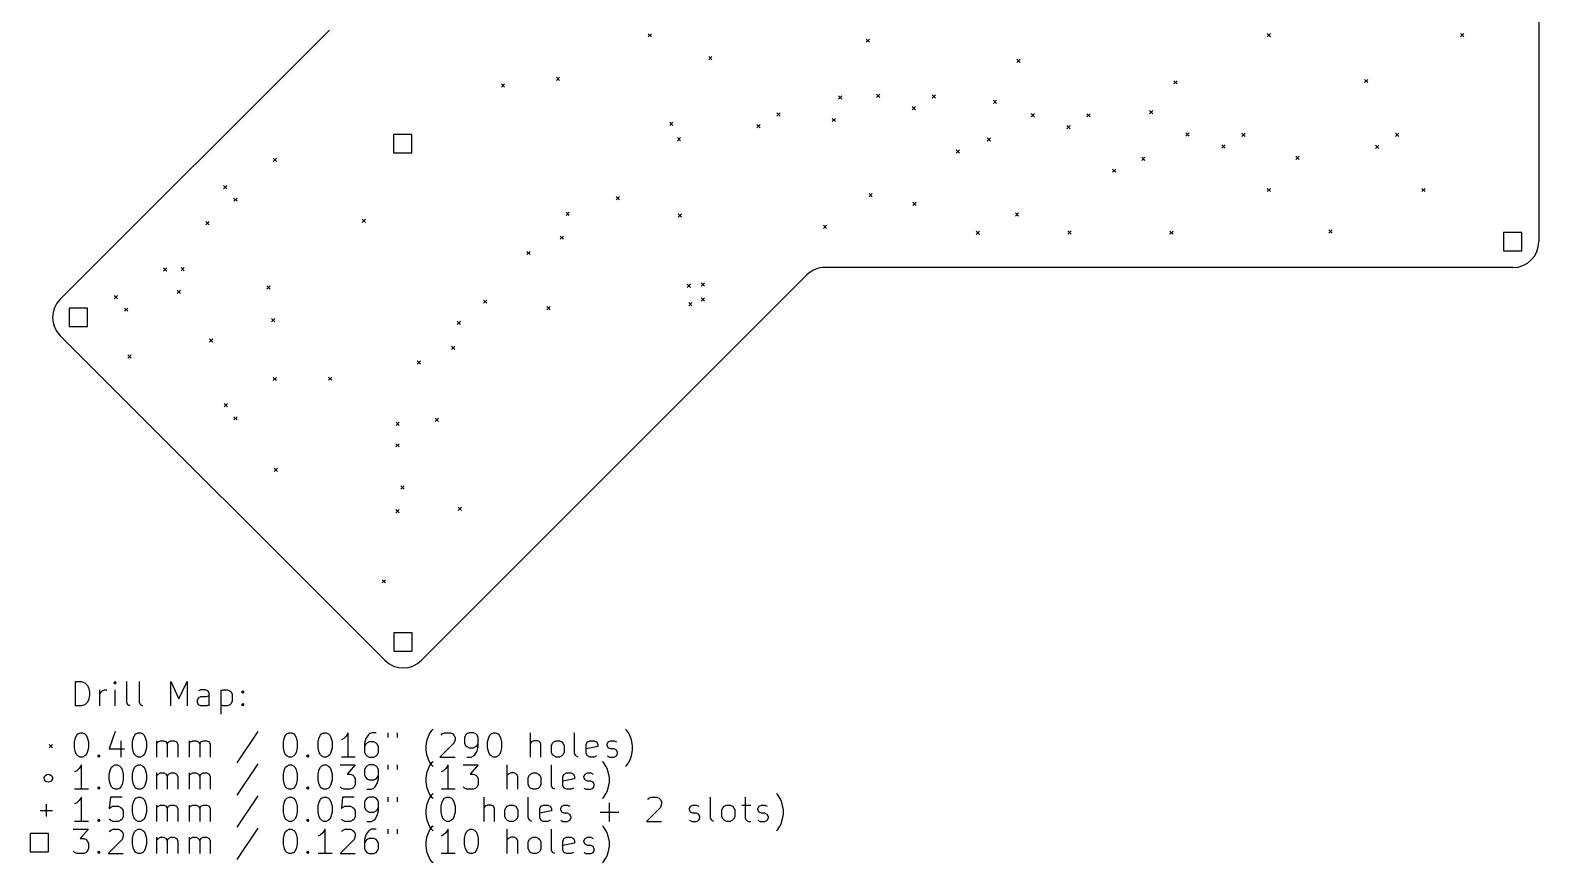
# Model space of a CAD drawing. Extents: x 103 to 288, y -235 to -38.
# Drawn here: x 102.6 to 288.3, y -234.6 to -132.1 of the extents above; entities that cross this region are included whole.
import ezdxf

# ---------------------------------------------------------------- set-up
doc = ezdxf.new("R2010")
doc.units = 0
doc.layers.add('BLACK', color=7, linetype='CONTINUOUS')

msp = doc.modelspace()

# ---------------------------------------------------------------- linework, layer by layer
at = {"layer": 'BLACK', "linetype": 'CONTINUOUS'}
for p, q in [((288.292, -41.0226), (288.29, -158.115)), ((106.248, -165.202), (139.399, -132.08)), ((178.656, -132.511), (179.056, -132.911)), ((179.056, -132.511), (178.656, -132.911)), ((205.489, -133.175), (205.889, -133.575)), ((205.889, -133.175), (205.489, -133.575)), ((254.853, -132.508), (255.253, -132.908)), ((255.253, -132.508), (254.853, -132.908)), ((278.666, -132.509), (279.066, -132.909)), ((279.066, -132.509), (278.666, -132.909)), ((186.096, -135.334), (186.496, -135.734)), ((186.496, -135.334), (186.096, -135.734)), ((224.031, -135.665), (224.431, -136.065)), ((224.431, -135.665), (224.031, -136.065)), ((160.572, -138.697), (160.972, -139.097)), ((160.972, -138.697), (160.572, -139.097)), ((167.338, -137.874), (167.738, -138.274)), ((167.738, -137.874), (167.338, -138.274)), ((243.373, -138.306), (243.773, -138.706)), ((243.773, -138.306), (243.373, -138.706)), ((266.83, -138.141), (267.23, -138.541)), ((267.23, -138.141), (266.83, -138.541)), ((202.086, -140.16), (202.486, -140.56)), ((202.486, -140.16), (202.086, -140.56)), ((206.743, -139.955), (207.143, -140.355)), ((207.143, -139.955), (206.743, -140.355)), ((213.617, -140.033), (214.017, -140.433)), ((214.017, -140.033), (213.617, -140.433)), ((221.141, -140.694), (221.541, -141.094)), ((221.541, -140.694), (221.141, -141.094)), ((194.491, -142.269), (194.891, -142.669)), ((194.891, -142.269), (194.491, -142.669)), ((201.298, -142.942), (201.698, -143.342)), ((201.698, -142.942), (201.298, -143.342)), ((211.153, -141.481), (211.553, -141.881)), ((211.553, -141.481), (211.153, -141.881)), ((225.796, -142.34), (226.196, -142.74)), ((226.196, -142.34), (225.796, -142.74)), ((232.642, -142.37), (233.042, -142.77)), ((233.042, -142.37), (232.642, -142.77)), ((240.374, -141.984), (240.774, -142.384)), ((240.774, -141.984), (240.374, -142.384)), ((181.293, -143.412), (181.693, -143.812)), ((181.693, -143.412), (181.293, -143.812)), ((192.027, -143.716), (192.427, -144.116)), ((192.427, -143.716), (192.027, -144.116)), ((230.178, -143.818), (230.578, -144.218)), ((230.578, -143.818), (230.178, -144.218)), ((244.846, -144.721), (245.246, -145.121)), ((245.246, -144.721), (244.846, -145.121)), ((251.743, -144.758), (252.143, -145.158)), ((252.143, -144.758), (251.743, -145.158)), ((270.666, -144.783), (271.066, -145.183)), ((271.066, -144.783), (270.666, -145.183)), ((149.563, -144.919), (147.3, -144.919)), ((147.3, -144.919), (147.3, -147.181)), ((149.563, -147.181), (149.563, -144.919)), ((182.236, -145.317), (182.635, -145.717)), ((182.635, -145.317), (182.236, -145.717)), ((220.374, -145.342), (220.774, -145.742)), ((220.774, -145.342), (220.374, -145.742)), ((249.279, -146.206), (249.679, -146.606)), ((249.679, -146.206), (249.279, -146.606)), ((268.202, -146.231), (268.602, -146.631)), ((268.602, -146.231), (268.202, -146.631)), ((132.471, -147.848), (132.871, -148.248)), ((132.871, -147.848), (132.471, -148.248)), ((147.3, -147.181), (149.563, -147.181)), ((216.55, -146.813), (216.95, -147.213)), ((216.95, -146.813), (216.55, -147.213)), ((239.398, -147.717), (239.798, -148.117)), ((239.798, -147.717), (239.398, -148.117)), ((258.385, -147.615), (258.785, -148.015)), ((258.785, -147.615), (258.385, -148.015)), ((235.806, -149.18), (236.206, -149.58)), ((236.206, -149.18), (235.806, -149.58)), ((126.363, -151.204), (126.763, -151.604)), ((126.763, -151.204), (126.363, -151.604)), ((205.835, -152.185), (206.235, -152.585)), ((206.235, -152.185), (205.835, -152.585)), ((254.856, -151.561), (255.256, -151.961)), ((255.256, -151.561), (254.856, -151.961)), ((273.906, -151.561), (274.306, -151.961)), ((274.306, -151.561), (273.906, -151.961)), ((127.643, -152.749), (128.043, -153.149)), ((128.043, -152.749), (127.643, -153.149)), ((174.704, -152.581), (175.104, -152.981)), ((175.104, -152.581), (174.704, -152.981)), ((211.217, -153.254), (211.617, -153.654)), ((211.617, -153.254), (211.217, -153.654)), ((124.184, -155.644), (124.584, -156.044)), ((124.584, -155.644), (124.184, -156.044)), ((143.427, -155.353), (143.827, -155.753)), ((143.827, -155.353), (143.427, -155.753)), ((168.532, -154.486), (168.932, -154.886)), ((168.932, -154.486), (168.532, -154.886)), ((182.352, -154.707), (182.752, -155.107)), ((182.752, -154.707), (182.352, -155.107)), ((223.848, -154.593), (224.248, -154.993)), ((224.248, -154.593), (223.848, -154.993)), ((167.821, -157.432), (168.221, -157.832)), ((168.221, -157.432), (167.821, -157.832)), ((200.216, -156.104), (200.616, -156.504)), ((200.616, -156.104), (200.216, -156.504)), ((219.03, -156.825), (219.43, -157.225)), ((219.43, -156.825), (219.03, -157.225)), ((230.307, -156.808), (230.707, -157.208)), ((230.707, -156.808), (230.307, -157.208)), ((242.863, -156.818), (243.263, -157.218)), ((243.263, -156.818), (242.863, -157.218)), ((262.436, -156.66), (262.836, -157.06)), ((262.836, -156.66), (262.436, -157.06)), ((286.219, -156.984), (283.957, -156.984)), ((283.957, -156.984), (283.957, -159.246)), ((286.219, -159.246), (286.219, -156.984)), ((163.705, -159.319), (164.105, -159.719)), ((164.105, -159.319), (163.705, -159.719)), ((283.957, -159.246), (286.219, -159.246)), ((118.983, -161.342), (119.383, -161.742)), ((119.383, -161.342), (118.983, -161.742)), ((121.136, -161.319), (121.536, -161.719)), ((121.536, -161.319), (121.136, -161.719)), ((285.088, -161.317), (200.431, -161.29)), ((198.168, -162.227), (150.724, -209.677)), ((183.454, -163.367), (183.854, -163.767)), ((183.854, -163.367), (183.454, -163.767)), ((185.174, -163.198), (185.574, -163.598)), ((185.574, -163.198), (185.174, -163.598)), ((112.896, -164.773), (113.296, -165.173)), ((113.296, -164.773), (112.896, -165.173)), ((120.653, -164.113), (121.053, -164.513)), ((121.053, -164.113), (120.653, -164.513)), ((131.689, -163.566), (132.089, -163.966)), ((132.089, -163.566), (131.689, -163.966)), ((185.167, -165.06), (185.567, -165.46)), ((185.567, -165.06), (185.167, -165.46)), ((109.628, -166.319), (107.366, -166.319)), ((107.366, -166.319), (107.366, -168.582)), ((109.628, -168.582), (109.628, -166.319)), ((114.166, -166.297), (114.566, -166.697)), ((114.566, -166.297), (114.166, -166.697)), ((158.382, -165.317), (158.782, -165.717)), ((158.782, -165.317), (158.382, -165.717)), ((166.171, -166.106), (166.571, -166.506)), ((166.571, -166.106), (166.171, -166.506)), ((183.63, -165.616), (184.03, -166.016)), ((184.03, -165.616), (183.63, -166.016)), ((107.366, -168.582), (109.628, -168.582)), ((132.261, -167.587), (132.661, -167.987)), ((132.661, -167.587), (132.261, -167.987)), ((155.146, -167.923), (155.546, -168.323)), ((155.546, -167.923), (155.146, -168.323)), ((146.226, -209.677), (106.248, -169.699)), ((124.646, -170.097), (125.046, -170.497)), ((125.046, -170.097), (124.646, -170.497)), ((114.595, -172.063), (114.995, -172.463)), ((114.995, -172.063), (114.595, -172.463)), ((154.435, -170.996), (154.835, -171.396)), ((154.835, -170.996), (154.435, -171.396)), ((150.206, -172.813), (150.606, -173.213)), ((150.606, -172.813), (150.206, -173.213)), ((132.471, -174.835), (132.871, -175.235)), ((132.871, -174.835), (132.471, -175.235)), ((139.287, -174.796), (139.687, -175.196)), ((139.687, -174.796), (139.287, -175.196)), ((126.444, -178.057), (126.844, -178.457)), ((126.844, -178.057), (126.444, -178.457)), ((127.638, -179.683), (128.038, -180.083)), ((128.038, -179.683), (127.638, -180.083)), ((152.414, -179.866), (152.814, -180.266)), ((152.814, -179.866), (152.414, -180.266)), ((147.598, -180.353), (147.998, -180.753)), ((147.998, -180.353), (147.598, -180.753)), ((147.592, -183), (147.992, -183.4)), ((147.992, -183), (147.592, -183.4)), ((132.617, -186.02), (133.017, -186.42)), ((133.017, -186.02), (132.617, -186.42)), ((148.187, -188.192), (148.587, -188.592)), ((148.587, -188.192), (148.187, -188.592)), ((147.577, -191.113), (147.977, -191.513)), ((147.977, -191.113), (147.577, -191.513)), ((155.262, -190.825), (155.662, -191.225)), ((155.662, -190.825), (155.262, -191.225)), ((145.913, -199.749), (146.314, -200.149)), ((146.314, -199.749), (145.913, -200.149)), ((149.606, -206.297), (147.343, -206.297)), ((147.343, -206.297), (147.343, -208.56)), ((149.606, -208.56), (149.606, -206.297)), ((147.343, -208.56), (149.606, -208.56)), ((108.156, -215.291), (108.156, -212.291)), ((108.156, -212.291), (108.87, -212.291)), ((108.87, -212.291), (109.299, -212.433)), ((109.299, -212.433), (109.585, -212.719)), ((109.585, -212.719), (109.727, -213.005)), ((109.727, -213.005), (109.87, -213.576)), ((109.87, -213.576), (109.87, -214.005)), ((111.156, -215.291), (111.156, -213.291)), ((111.156, -213.862), (111.299, -213.576)), ((111.299, -213.576), (111.442, -213.433)), ((111.442, -213.433), (111.727, -213.291)), ((111.727, -213.291), (112.013, -213.291)), ((113.013, -212.291), (112.87, -212.433)), ((112.87, -212.433), (113.013, -212.576)), ((113.156, -212.433), (113.013, -212.291)), ((113.013, -212.291), (113.013, -212.576)), ((113.013, -212.576), (113.156, -212.433)), ((113.013, -215.291), (113.013, -213.291)), ((114.442, -214.862), (114.442, -212.291)), ((116.013, -214.862), (116.013, -212.291)), ((119.87, -215.291), (119.87, -212.291)), ((119.87, -212.291), (120.87, -214.433)), ((120.87, -214.433), (121.87, -212.291)), ((121.87, -212.291), (121.87, -215.291)), ((123.585, -213.291), (123.299, -213.433)), ((124.156, -213.291), (123.585, -213.291)), ((124.442, -213.433), (124.156, -213.291)), ((124.585, -213.719), (124.442, -213.433)), ((126.013, -213.291), (126.013, -216.291)), ((126.013, -213.433), (126.299, -213.291)), ((126.299, -213.291), (126.87, -213.291)), ((126.87, -213.291), (127.156, -213.433)), ((127.156, -213.433), (127.299, -213.576)), ((127.299, -213.576), (127.442, -213.862)), ((128.585, -213.576), (128.727, -213.433)), ((128.727, -213.719), (128.585, -213.576)), ((128.727, -213.433), (128.87, -213.576)), ((128.727, -213.433), (128.727, -213.719)), ((128.87, -213.576), (128.727, -213.719)), ((108.87, -215.291), (108.156, -215.291)), ((109.299, -215.148), (108.87, -215.291)), ((109.585, -214.862), (109.299, -215.148)), ((109.727, -214.576), (109.585, -214.862)), ((109.87, -214.005), (109.727, -214.576)), ((114.585, -215.148), (114.442, -214.862)), ((114.87, -215.291), (114.585, -215.148)), ((116.156, -215.148), (116.013, -214.862)), ((116.442, -215.291), (116.156, -215.148)), ((123.156, -214.576), (123.299, -214.291)), ((123.156, -214.862), (123.156, -214.576)), ((123.299, -215.148), (123.156, -214.862)), ((123.299, -214.291), (123.585, -214.148)), ((123.585, -215.291), (123.299, -215.148)), ((123.585, -214.148), (124.299, -214.148)), ((124.299, -215.291), (123.585, -215.291)), ((124.299, -214.148), (124.585, -214.005)), ((124.585, -215.148), (124.299, -215.291)), ((124.585, -215.291), (124.585, -213.719)), ((126.299, -215.291), (126.013, -215.148)), ((126.87, -215.291), (126.299, -215.291)), ((127.156, -215.148), (126.87, -215.291)), ((127.299, -215.005), (127.156, -215.148)), ((127.442, -214.719), (127.299, -215.005)), ((127.442, -213.862), (127.442, -214.719)), ((128.585, -215.148), (128.727, -215.005)), ((128.727, -215.291), (128.585, -215.148)), ((128.727, -215.005), (128.87, -215.148)), ((128.727, -215.005), (128.727, -215.291)), ((128.87, -215.148), (128.727, -215.291)), ((108.013, -219.733), (108.156, -219.162)), ((108.156, -219.162), (108.299, -218.876)), ((108.299, -218.876), (108.442, -218.733)), ((108.442, -218.733), (108.727, -218.591)), ((108.727, -218.591), (109.013, -218.591)), ((109.013, -218.591), (109.299, -218.733)), ((109.299, -218.733), (109.442, -218.876)), ((109.442, -218.876), (109.585, -219.162)), ((109.585, -219.162), (109.727, -219.733)), ((113.013, -218.448), (112.299, -220.591)), ((115.156, -219.733), (115.299, -219.162)), ((115.299, -219.162), (115.442, -218.876)), ((115.442, -218.876), (115.585, -218.733)), ((115.585, -218.733), (115.87, -218.591)), ((115.87, -218.591), (116.156, -218.591)), ((116.156, -218.591), (116.442, -218.733)), ((116.442, -218.733), (116.585, -218.876)), ((116.585, -218.876), (116.727, -219.162)), ((116.727, -219.162), (116.87, -219.733)), ((130.585, -218.448), (128.013, -222.305)), ((133.727, -219.733), (133.87, -219.162)), ((133.87, -219.162), (134.013, -218.876)), ((134.013, -218.876), (134.156, -218.733)), ((134.156, -218.733), (134.442, -218.591)), ((134.442, -218.591), (134.727, -218.591)), ((134.727, -218.591), (135.013, -218.733)), ((135.013, -218.733), (135.156, -218.876)), ((135.156, -218.876), (135.299, -219.162)), ((135.299, -219.162), (135.442, -219.733)), ((138.013, -219.733), (138.156, -219.162)), ((138.156, -219.162), (138.299, -218.876)), ((138.299, -218.876), (138.442, -218.733)), ((138.442, -218.733), (138.727, -218.591)), ((138.727, -218.591), (139.013, -218.591)), ((139.013, -218.591), (139.299, -218.733)), ((139.299, -218.733), (139.442, -218.876)), ((139.442, -218.876), (139.585, -219.162)), ((139.585, -219.162), (139.727, -219.733)), ((141.442, -219.019), (141.156, -219.305)), ((141.727, -218.591), (141.442, -219.019)), ((141.727, -221.591), (141.727, -218.591)), ((144.156, -218.876), (143.87, -219.305)), ((144.299, -218.733), (144.156, -218.876)), ((144.585, -218.591), (144.299, -218.733)), ((145.156, -218.591), (144.585, -218.591)), ((146.585, -218.591), (146.585, -219.162)), ((147.727, -218.591), (147.727, -219.162)), ((151.442, -219.448), (151.585, -219.019)), ((151.585, -219.019), (151.727, -218.733)), ((151.727, -218.733), (152.013, -218.305)), ((152.013, -218.305), (152.156, -218.162)), ((153.156, -218.876), (153.299, -218.733)), ((153.299, -218.733), (153.585, -218.591)), ((153.585, -218.591), (154.299, -218.591)), ((154.299, -218.591), (154.585, -218.733)), ((154.585, -218.733), (154.727, -218.876)), ((154.727, -218.876), (154.87, -219.162)), ((154.87, -219.162), (154.87, -219.448)), ((156.156, -218.876), (156.013, -219.162)), ((156.013, -219.162), (156.013, -219.876)), ((156.299, -218.733), (156.156, -218.876)), ((156.585, -218.591), (156.299, -218.733)), ((157.156, -218.591), (156.585, -218.591)), ((157.442, -218.733), (157.156, -218.591)), ((157.585, -218.876), (157.442, -218.733)), ((157.727, -219.162), (157.585, -218.876)), ((157.727, -220.305), (157.727, -219.162)), ((158.87, -219.733), (159.013, -219.162)), ((159.013, -219.162), (159.156, -218.876)), ((159.156, -218.876), (159.299, -218.733)), ((159.299, -218.733), (159.585, -218.591)), ((159.585, -218.591), (159.87, -218.591)), ((159.87, -218.591), (160.156, -218.733)), ((160.156, -218.733), (160.299, -218.876)), ((160.299, -218.876), (160.442, -219.162)), ((160.442, -219.162), (160.585, -219.733)), ((164.156, -221.591), (164.156, -218.591)), ((169.585, -221.162), (169.585, -218.591)), ((176.013, -218.305), (175.87, -218.162)), ((176.299, -218.733), (176.013, -218.305)), ((176.442, -219.019), (176.299, -218.733)), ((176.585, -219.448), (176.442, -219.019)), ((104.892, -220.033), (105.292, -220.433)), ((105.292, -220.033), (104.892, -220.433)), ((108.013, -220.448), (108.013, -219.733)), ((108.156, -221.019), (108.013, -220.448)), ((108.299, -221.305), (108.156, -221.019)), ((109.585, -221.019), (109.442, -221.305)), ((109.727, -220.448), (109.585, -221.019)), ((109.727, -219.733), (109.727, -220.448)), ((112.299, -220.591), (114.156, -220.591)), ((113.727, -219.591), (113.727, -221.591)), ((115.156, -220.448), (115.156, -219.733)), ((115.299, -221.019), (115.156, -220.448)), ((115.442, -221.305), (115.299, -221.019)), ((116.727, -221.019), (116.585, -221.305)), ((116.87, -220.448), (116.727, -221.019)), ((116.87, -219.733), (116.87, -220.448)), ((118.156, -221.591), (118.156, -219.591)), ((118.156, -219.876), (118.299, -219.733)), ((118.299, -219.733), (118.585, -219.591)), ((118.585, -219.591), (119.013, -219.591)), ((119.013, -219.591), (119.299, -219.733)), ((119.299, -219.733), (119.442, -220.019)), ((119.442, -220.019), (119.585, -219.733)), ((119.442, -220.019), (119.442, -221.591)), ((119.585, -219.733), (119.87, -219.591)), ((119.87, -219.591), (120.299, -219.591)), ((120.299, -219.591), (120.585, -219.733)), ((120.585, -219.733), (120.727, -220.019)), ((120.727, -220.019), (120.727, -221.591)), ((122.156, -221.591), (122.156, -219.591)), ((122.156, -219.876), (122.299, -219.733)), ((122.299, -219.733), (122.585, -219.591)), ((122.585, -219.591), (123.013, -219.591)), ((123.013, -219.591), (123.299, -219.733)), ((123.299, -219.733), (123.442, -220.019)), ((123.442, -220.019), (123.585, -219.733)), ((123.442, -220.019), (123.442, -221.591)), ((123.585, -219.733), (123.87, -219.591)), ((123.87, -219.591), (124.299, -219.591)), ((124.299, -219.591), (124.585, -219.733)), ((124.585, -219.733), (124.727, -220.019)), ((124.727, -220.019), (124.727, -221.591)), ((133.727, -220.448), (133.727, -219.733)), ((133.87, -221.019), (133.727, -220.448)), ((134.013, -221.305), (133.87, -221.019)), ((135.299, -221.019), (135.156, -221.305)), ((135.442, -220.448), (135.299, -221.019)), ((135.442, -219.733), (135.442, -220.448)), ((138.013, -220.448), (138.013, -219.733)), ((138.156, -221.019), (138.013, -220.448)), ((138.299, -221.305), (138.156, -221.019)), ((139.585, -221.019), (139.442, -221.305)), ((139.727, -220.448), (139.585, -221.019)), ((139.727, -219.733), (139.727, -220.448)), ((141.156, -219.305), (140.87, -219.448)), ((143.87, -219.305), (143.727, -219.876)), ((143.727, -219.876), (143.727, -221.019)), ((143.87, -220.019), (143.727, -220.305)), ((143.727, -221.019), (143.87, -221.305)), ((144.013, -219.876), (143.87, -220.019)), ((144.299, -219.733), (144.013, -219.876)), ((144.87, -219.733), (144.299, -219.733)), ((145.156, -219.876), (144.87, -219.733)), ((145.299, -220.019), (145.156, -219.876)), ((145.442, -220.305), (145.299, -220.019)), ((145.299, -221.305), (145.442, -221.019)), ((145.442, -221.019), (145.442, -220.305)), ((151.299, -220.162), (151.442, -219.448)), ((151.299, -220.733), (151.299, -220.162)), ((151.442, -221.448), (151.299, -220.733)), ((154.727, -219.876), (153.013, -221.591)), ((154.87, -219.448), (154.727, -219.876)), ((156.013, -219.876), (156.156, -220.162)), ((156.156, -220.162), (156.299, -220.305)), ((156.299, -220.305), (156.585, -220.448)), ((156.585, -220.448), (157.156, -220.448)), ((157.156, -220.448), (157.442, -220.305)), ((157.299, -221.305), (157.585, -220.876)), ((157.442, -220.305), (157.585, -220.162)), ((157.585, -220.162), (157.727, -219.876)), ((157.585, -220.876), (157.727, -220.305)), ((158.87, -220.448), (158.87, -219.733)), ((159.013, -221.019), (158.87, -220.448)), ((159.156, -221.305), (159.013, -221.019)), ((160.442, -221.019), (160.299, -221.305)), ((160.585, -220.448), (160.442, -221.019)), ((160.585, -219.733), (160.585, -220.448)), ((164.299, -219.733), (164.156, -219.876)), ((164.585, -219.591), (164.299, -219.733)), ((165.013, -219.591), (164.585, -219.591)), ((165.299, -219.733), (165.013, -219.591)), ((165.442, -220.019), (165.299, -219.733)), ((165.442, -221.591), (165.442, -220.019)), ((166.727, -220.162), (166.87, -219.876)), ((166.727, -221.019), (166.727, -220.162)), ((166.87, -221.305), (166.727, -221.019)), ((166.87, -219.876), (167.013, -219.733)), ((167.013, -219.733), (167.299, -219.591)), ((167.299, -219.591), (167.727, -219.591)), ((167.727, -219.591), (168.013, -219.733)), ((168.013, -219.733), (168.156, -219.876)), ((168.156, -219.876), (168.299, -220.162)), ((168.299, -221.019), (168.156, -221.305)), ((168.299, -220.162), (168.299, -221.019)), ((171.013, -220.019), (171.156, -219.733)), ((171.013, -221.162), (171.013, -220.019)), ((172.442, -220.305), (171.013, -220.591)), ((171.156, -219.733), (171.442, -219.591)), ((171.442, -219.591), (172.013, -219.591)), ((172.013, -219.591), (172.299, -219.733)), ((172.299, -219.733), (172.442, -220.019)), ((172.442, -220.019), (172.442, -220.305)), ((173.585, -220.019), (173.727, -219.733)), ((173.585, -220.162), (173.585, -220.019)), ((173.727, -220.448), (173.585, -220.162)), ((173.727, -219.733), (174.013, -219.591)), ((174.013, -220.591), (173.727, -220.448)), ((174.013, -219.591), (174.442, -219.591)), ((174.442, -220.591), (174.013, -220.591)), ((174.442, -219.591), (174.727, -219.733)), ((174.727, -220.733), (174.442, -220.591)), ((174.87, -221.019), (174.727, -220.733)), ((174.87, -221.162), (174.87, -221.019)), ((176.727, -220.162), (176.585, -219.448)), ((176.585, -221.448), (176.727, -220.733)), ((176.727, -220.733), (176.727, -220.162)), ((108.442, -221.448), (108.299, -221.305)), ((108.727, -221.591), (108.442, -221.448)), ((108.87, -222.551), (108.585, -222.979)), ((109.013, -221.591), (108.727, -221.591)), ((108.87, -225.551), (108.87, -222.551)), ((109.299, -221.448), (109.013, -221.591)), ((109.442, -221.305), (109.299, -221.448)), ((110.87, -221.448), (111.013, -221.305)), ((111.013, -221.591), (110.87, -221.448)), ((111.013, -221.305), (111.156, -221.448)), ((111.013, -221.305), (111.013, -221.591)), ((111.156, -221.448), (111.013, -221.591)), ((112.442, -223.122), (112.585, -222.836)), ((112.585, -222.836), (112.727, -222.693)), ((112.727, -222.693), (113.013, -222.551)), ((113.013, -222.551), (113.299, -222.551)), ((113.299, -222.551), (113.585, -222.693)), ((113.585, -222.693), (113.727, -222.836)), ((113.727, -222.836), (113.87, -223.122)), ((115.299, -223.122), (115.442, -222.836)), ((115.585, -221.448), (115.442, -221.305)), ((115.442, -222.836), (115.585, -222.693)), ((115.87, -221.591), (115.585, -221.448)), ((115.585, -222.693), (115.87, -222.551)), ((116.156, -221.591), (115.87, -221.591)), ((115.87, -222.551), (116.156, -222.551)), ((116.442, -221.448), (116.156, -221.591)), ((116.156, -222.551), (116.442, -222.693)), ((116.585, -221.305), (116.442, -221.448)), ((116.442, -222.693), (116.585, -222.836)), ((116.585, -222.836), (116.727, -223.122)), ((130.585, -222.408), (128.013, -226.265)), ((133.87, -223.122), (134.013, -222.836)), ((134.156, -221.448), (134.013, -221.305)), ((134.013, -222.836), (134.156, -222.693)), ((134.442, -221.591), (134.156, -221.448)), ((134.156, -222.693), (134.442, -222.551)), ((134.727, -221.591), (134.442, -221.591)), ((134.442, -222.551), (134.727, -222.551)), ((135.013, -221.448), (134.727, -221.591)), ((134.727, -222.551), (135.013, -222.693)), ((135.156, -221.305), (135.013, -221.448)), ((135.013, -222.693), (135.156, -222.836)), ((135.156, -222.836), (135.299, -223.122)), ((136.585, -221.448), (136.727, -221.305)), ((136.727, -221.591), (136.585, -221.448)), ((136.727, -221.305), (136.87, -221.448)), ((136.727, -221.305), (136.727, -221.591)), ((136.87, -221.448), (136.727, -221.591)), ((138.156, -223.122), (138.299, -222.836)), ((138.442, -221.448), (138.299, -221.305)), ((138.299, -222.836), (138.442, -222.693)), ((138.727, -221.591), (138.442, -221.448)), ((138.442, -222.693), (138.727, -222.551)), ((139.013, -221.591), (138.727, -221.591)), ((138.727, -222.551), (139.013, -222.551)), ((139.299, -221.448), (139.013, -221.591)), ((139.013, -222.551), (139.299, -222.693)), ((139.442, -221.305), (139.299, -221.448)), ((139.299, -222.693), (139.442, -222.836)), ((139.442, -222.836), (139.585, -223.122)), ((140.727, -222.551), (142.585, -222.551)), ((142.585, -221.591), (140.87, -221.591)), ((142.585, -222.551), (141.585, -223.693)), ((143.87, -222.836), (143.727, -223.122)), ((143.87, -221.305), (144.013, -221.448)), ((144.013, -222.693), (143.87, -222.836)), ((144.013, -221.448), (144.299, -221.591)), ((144.299, -222.551), (144.013, -222.693)), ((144.299, -221.591), (144.87, -221.591)), ((144.87, -222.551), (144.299, -222.551)), ((144.87, -221.591), (145.156, -221.448)), ((145.156, -222.693), (144.87, -222.551)), ((145.156, -221.448), (145.299, -221.305)), ((145.299, -222.836), (145.156, -222.693)), ((145.442, -223.122), (145.299, -222.836)), ((146.585, -222.551), (146.585, -223.122)), ((147.727, -222.551), (147.727, -223.122)), ((151.585, -221.876), (151.442, -221.448)), ((151.727, -222.162), (151.585, -221.876)), ((151.585, -222.979), (151.727, -222.693)), ((152.013, -222.591), (151.727, -222.162)), ((151.727, -222.693), (152.013, -222.265)), ((152.013, -222.265), (152.156, -222.122)), ((152.156, -222.733), (152.013, -222.591)), ((153.013, -221.591), (154.87, -221.591)), ((154.013, -222.551), (153.727, -222.979)), ((154.013, -225.551), (154.013, -222.551)), ((155.87, -222.551), (157.727, -222.551)), ((156.299, -221.591), (156.87, -221.591)), ((157.727, -222.551), (156.727, -223.693)), ((156.87, -221.591), (157.156, -221.448)), ((157.156, -221.448), (157.299, -221.305)), ((159.299, -221.448), (159.156, -221.305)), ((159.585, -221.591), (159.299, -221.448)), ((159.87, -221.591), (159.585, -221.591)), ((160.156, -221.448), (159.87, -221.591)), ((160.299, -221.305), (160.156, -221.448)), ((161.299, -225.551), (161.299, -222.551)), ((166.727, -225.122), (166.727, -222.551)), ((167.013, -221.448), (166.87, -221.305)), ((167.299, -221.591), (167.013, -221.448)), ((167.727, -221.591), (167.299, -221.591)), ((168.013, -221.448), (167.727, -221.591)), ((168.156, -221.305), (168.013, -221.448)), ((169.727, -221.448), (169.585, -221.162)), ((170.013, -221.591), (169.727, -221.448)), ((171.156, -221.448), (171.013, -221.162)), ((171.442, -221.591), (171.156, -221.448)), ((172.013, -221.591), (171.442, -221.591)), ((172.299, -221.448), (172.013, -221.591)), ((173.156, -222.265), (173.013, -222.122)), ((173.442, -222.693), (173.156, -222.265)), ((173.585, -222.979), (173.442, -222.693)), ((173.585, -221.448), (173.87, -221.591)), ((173.87, -221.591), (174.442, -221.591)), ((174.442, -221.591), (174.727, -221.448)), ((174.727, -221.448), (174.87, -221.162)), ((175.87, -222.733), (176.013, -222.591)), ((176.013, -222.591), (176.299, -222.162)), ((176.299, -222.162), (176.442, -221.876)), ((176.442, -221.876), (176.585, -221.448)), ((108.299, -223.265), (108.013, -223.408)), ((108.585, -222.979), (108.299, -223.265)), ((112.299, -223.693), (112.442, -223.122)), ((112.299, -224.408), (112.299, -223.693)), ((112.442, -224.979), (112.299, -224.408)), ((113.87, -223.122), (114.013, -223.693)), ((114.013, -224.408), (113.87, -224.979)), ((114.013, -223.693), (114.013, -224.408)), ((115.156, -223.693), (115.299, -223.122)), ((115.156, -224.408), (115.156, -223.693)), ((115.299, -224.979), (115.156, -224.408)), ((116.727, -223.122), (116.87, -223.693)), ((116.87, -224.408), (116.727, -224.979)), ((116.87, -223.693), (116.87, -224.408)), ((118.156, -225.551), (118.156, -223.551)), ((118.156, -223.836), (118.299, -223.693)), ((118.299, -223.693), (118.585, -223.551)), ((118.585, -223.551), (119.013, -223.551)), ((119.013, -223.551), (119.299, -223.693)), ((119.299, -223.693), (119.442, -223.979)), ((119.442, -223.979), (119.585, -223.693)), ((119.442, -223.979), (119.442, -225.551)), ((119.585, -223.693), (119.87, -223.551)), ((119.87, -223.551), (120.299, -223.551)), ((120.299, -223.551), (120.585, -223.693)), ((120.585, -223.693), (120.727, -223.979)), ((120.727, -223.979), (120.727, -225.551)), ((122.156, -225.551), (122.156, -223.551)), ((122.156, -223.836), (122.299, -223.693)), ((122.299, -223.693), (122.585, -223.551)), ((122.585, -223.551), (123.013, -223.551)), ((123.013, -223.551), (123.299, -223.693)), ((123.299, -223.693), (123.442, -223.979)), ((123.442, -223.979), (123.585, -223.693)), ((123.442, -223.979), (123.442, -225.551)), ((123.585, -223.693), (123.87, -223.551)), ((123.87, -223.551), (124.299, -223.551)), ((124.299, -223.551), (124.585, -223.693)), ((124.585, -223.693), (124.727, -223.979)), ((124.727, -223.979), (124.727, -225.551)), ((133.727, -223.693), (133.87, -223.122)), ((133.727, -224.408), (133.727, -223.693)), ((133.87, -224.979), (133.727, -224.408)), ((135.299, -223.122), (135.442, -223.693)), ((135.442, -224.408), (135.299, -224.979)), ((135.442, -223.693), (135.442, -224.408)), ((138.013, -223.693), (138.156, -223.122)), ((138.013, -224.408), (138.013, -223.693)), ((138.156, -224.979), (138.013, -224.408)), ((139.585, -223.122), (139.727, -223.693)), ((139.727, -224.408), (139.585, -224.979)), ((139.727, -223.693), (139.727, -224.408)), ((141.585, -223.693), (142.013, -223.693)), ((142.013, -223.693), (142.299, -223.836)), ((142.299, -223.836), (142.442, -223.979)), ((142.442, -223.979), (142.585, -224.265)), ((142.585, -224.265), (142.585, -224.979)), ((143.727, -223.122), (143.727, -223.836)), ((143.727, -223.836), (143.87, -224.122)), ((143.87, -224.122), (144.013, -224.265)), ((144.013, -224.265), (144.299, -224.408)), ((144.299, -224.408), (144.87, -224.408)), ((144.87, -224.408), (145.156, -224.265)), ((145.156, -224.265), (145.299, -224.122)), ((145.299, -224.122), (145.442, -223.836)), ((145.299, -224.836), (145.442, -224.265)), ((145.442, -224.265), (145.442, -223.122)), ((151.299, -224.122), (151.442, -223.408)), ((151.299, -224.693), (151.299, -224.122)), ((151.442, -225.408), (151.299, -224.693)), ((151.442, -223.408), (151.585, -222.979)), ((153.442, -223.265), (153.156, -223.408)), ((153.727, -222.979), (153.442, -223.265)), ((156.727, -223.693), (157.156, -223.693)), ((157.156, -223.693), (157.442, -223.836)), ((157.442, -223.836), (157.585, -223.979)), ((157.585, -223.979), (157.727, -224.265)), ((157.727, -224.265), (157.727, -224.979)), ((161.442, -223.693), (161.299, -223.836)), ((161.727, -223.551), (161.442, -223.693)), ((162.156, -223.551), (161.727, -223.551)), ((162.442, -223.693), (162.156, -223.551)), ((162.585, -223.979), (162.442, -223.693)), ((162.585, -225.551), (162.585, -223.979)), ((163.87, -224.122), (164.013, -223.836)), ((163.87, -224.979), (163.87, -224.122)), ((164.013, -223.836), (164.156, -223.693)), ((164.156, -223.693), (164.442, -223.551)), ((164.442, -223.551), (164.87, -223.551)), ((164.87, -223.551), (165.156, -223.693)), ((165.156, -223.693), (165.299, -223.836)), ((165.299, -223.836), (165.442, -224.122)), ((165.442, -224.122), (165.442, -224.979)), ((168.156, -223.979), (168.299, -223.693)), ((168.156, -225.122), (168.156, -223.979)), ((169.585, -224.265), (168.156, -224.551)), ((168.299, -223.693), (168.585, -223.551)), ((168.585, -223.551), (169.156, -223.551)), ((169.156, -223.551), (169.442, -223.693)), ((169.442, -223.693), (169.585, -223.979)), ((169.585, -223.979), (169.585, -224.265)), ((170.727, -223.979), (170.87, -223.693)), ((170.727, -224.122), (170.727, -223.979)), ((170.87, -224.408), (170.727, -224.122)), ((170.87, -223.693), (171.156, -223.551)), ((171.156, -224.551), (170.87, -224.408)), ((171.156, -223.551), (171.585, -223.551)), ((171.585, -224.551), (171.156, -224.551)), ((171.585, -223.551), (171.87, -223.693)), ((171.87, -224.693), (171.585, -224.551)), ((172.013, -224.979), (171.87, -224.693)), ((173.727, -223.408), (173.585, -222.979)), ((173.87, -224.122), (173.727, -223.408)), ((173.727, -225.408), (173.87, -224.693)), ((173.87, -224.693), (173.87, -224.122)), ((109.727, -225.551), (108.013, -225.551)), ((108.87, -226.511), (108.585, -226.939)), ((108.87, -229.511), (108.87, -226.511)), ((110.87, -225.408), (111.013, -225.265)), ((111.013, -225.551), (110.87, -225.408)), ((111.013, -225.265), (111.156, -225.408)), ((111.013, -225.265), (111.013, -225.551)), ((111.156, -225.408), (111.013, -225.551)), ((112.442, -226.511), (112.299, -227.939)), ((112.585, -225.265), (112.442, -224.979)), ((113.87, -226.511), (112.442, -226.511)), ((112.727, -225.408), (112.585, -225.265)), ((113.013, -225.551), (112.727, -225.408)), ((113.299, -225.551), (113.013, -225.551)), ((113.585, -225.408), (113.299, -225.551)), ((113.727, -225.265), (113.585, -225.408)), ((113.87, -224.979), (113.727, -225.265)), ((115.442, -225.265), (115.299, -224.979)), ((115.585, -225.408), (115.442, -225.265)), ((115.87, -225.551), (115.585, -225.408)), ((115.585, -226.653), (115.87, -226.511)), ((116.156, -225.551), (115.87, -225.551)), ((115.87, -226.511), (116.156, -226.511)), ((116.442, -225.408), (116.156, -225.551)), ((116.156, -226.511), (116.442, -226.653)), ((116.585, -225.265), (116.442, -225.408)), ((116.727, -224.979), (116.585, -225.265)), ((130.585, -226.368), (128.013, -230.225)), ((134.013, -225.265), (133.87, -224.979)), ((134.156, -225.408), (134.013, -225.265)), ((134.442, -225.551), (134.156, -225.408)), ((134.156, -226.653), (134.442, -226.511)), ((134.727, -225.551), (134.442, -225.551)), ((134.442, -226.511), (134.727, -226.511)), ((135.013, -225.408), (134.727, -225.551)), ((134.727, -226.511), (135.013, -226.653)), ((135.156, -225.265), (135.013, -225.408)), ((135.299, -224.979), (135.156, -225.265)), ((136.585, -225.408), (136.727, -225.265)), ((136.727, -225.551), (136.585, -225.408)), ((136.727, -225.265), (136.87, -225.408)), ((136.727, -225.265), (136.727, -225.551)), ((136.87, -225.408), (136.727, -225.551)), ((138.299, -225.265), (138.156, -224.979)), ((138.442, -225.408), (138.299, -225.265)), ((138.727, -225.551), (138.442, -225.408)), ((138.442, -226.653), (138.727, -226.511)), ((139.013, -225.551), (138.727, -225.551)), ((138.727, -226.511), (139.013, -226.511)), ((139.299, -225.408), (139.013, -225.551)), ((139.013, -226.511), (139.299, -226.653)), ((139.442, -225.265), (139.299, -225.408)), ((139.585, -224.979), (139.442, -225.265)), ((140.87, -225.408), (140.727, -225.265)), ((141.156, -225.551), (140.87, -225.408)), ((141.013, -226.511), (140.87, -227.939)), ((142.442, -226.511), (141.013, -226.511)), ((142.013, -225.551), (141.156, -225.551)), ((142.299, -225.408), (142.013, -225.551)), ((142.442, -225.265), (142.299, -225.408)), ((142.585, -224.979), (142.442, -225.265)), ((144.013, -225.551), (144.585, -225.551)), ((144.299, -226.511), (144.013, -226.653)), ((144.87, -226.511), (144.299, -226.511)), ((144.585, -225.551), (144.87, -225.408)), ((144.87, -225.408), (145.013, -225.265)), ((145.156, -226.653), (144.87, -226.511)), ((145.013, -225.265), (145.299, -224.836)), ((146.585, -226.511), (146.585, -227.082)), ((147.727, -226.511), (147.727, -227.082)), ((151.585, -225.836), (151.442, -225.408)), ((151.727, -226.122), (151.585, -225.836)), ((152.013, -226.551), (151.727, -226.122)), ((151.727, -226.653), (152.013, -226.225)), ((152.013, -226.225), (152.156, -226.082)), ((152.156, -226.693), (152.013, -226.551)), ((154.87, -225.551), (153.156, -225.551)), ((153.585, -226.653), (153.87, -226.511)), ((153.87, -226.511), (154.156, -226.511)), ((154.156, -226.511), (154.442, -226.653)), ((156.013, -225.408), (155.87, -225.265)), ((156.299, -225.551), (156.013, -225.408)), ((157.156, -225.551), (156.299, -225.551)), ((157.442, -225.408), (157.156, -225.551)), ((157.585, -225.265), (157.442, -225.408)), ((157.727, -224.979), (157.585, -225.265)), ((158.442, -229.511), (158.442, -226.511)), ((164.013, -225.265), (163.87, -224.979)), ((163.87, -229.082), (163.87, -226.511)), ((164.156, -225.408), (164.013, -225.265)), ((164.442, -225.551), (164.156, -225.408)), ((164.87, -225.551), (164.442, -225.551)), ((165.156, -225.408), (164.87, -225.551)), ((165.299, -225.265), (165.156, -225.408)), ((165.442, -224.979), (165.299, -225.265)), ((166.87, -225.408), (166.727, -225.122)), ((167.156, -225.551), (166.87, -225.408)), ((168.299, -225.408), (168.156, -225.122)), ((168.585, -225.551), (168.299, -225.408)), ((169.156, -225.551), (168.585, -225.551)), ((169.442, -225.408), (169.156, -225.551)), ((170.727, -225.408), (171.013, -225.551)), ((171.013, -225.551), (171.585, -225.551)), ((171.585, -225.551), (171.87, -225.408)), ((171.87, -225.408), (172.013, -225.122)), ((172.013, -225.122), (172.013, -224.979)), ((173.013, -226.693), (173.156, -226.551)), ((173.156, -226.551), (173.442, -226.122)), ((173.442, -226.122), (173.585, -225.836)), ((173.585, -225.836), (173.727, -225.408)), ((178.727, -226.653), (179.013, -226.511)), ((179.013, -226.511), (179.727, -226.511)), ((179.727, -226.511), (180.013, -226.653)), ((186.299, -229.082), (186.299, -226.511)), ((190.585, -226.511), (190.585, -229.082)), ((194.585, -226.225), (194.442, -226.082)), ((194.87, -226.653), (194.585, -226.225)), ((103.792, -228.153), (105.292, -228.153)), ((104.542, -227.403), (104.542, -228.903)), ((108.299, -227.225), (108.013, -227.368)), ((108.585, -226.939), (108.299, -227.225)), ((112.299, -227.939), (112.442, -227.796)), ((112.442, -227.796), (112.727, -227.653)), ((112.727, -227.653), (113.442, -227.653)), ((113.442, -227.653), (113.727, -227.796)), ((113.727, -227.796), (113.87, -227.939)), ((113.87, -227.939), (114.013, -228.225)), ((114.013, -228.225), (114.013, -228.939)), ((115.156, -227.653), (115.299, -227.082)), ((115.156, -228.368), (115.156, -227.653)), ((115.299, -228.939), (115.156, -228.368)), ((115.299, -227.082), (115.442, -226.796)), ((115.442, -226.796), (115.585, -226.653)), ((116.442, -226.653), (116.585, -226.796)), ((116.585, -226.796), (116.727, -227.082)), ((116.727, -227.082), (116.87, -227.653)), ((116.87, -228.368), (116.727, -228.939)), ((116.87, -227.653), (116.87, -228.368)), ((118.156, -229.511), (118.156, -227.511)), ((118.156, -227.796), (118.299, -227.653)), ((118.299, -227.653), (118.585, -227.511)), ((118.585, -227.511), (119.013, -227.511)), ((119.013, -227.511), (119.299, -227.653)), ((119.299, -227.653), (119.442, -227.939)), ((119.442, -227.939), (119.585, -227.653)), ((119.442, -227.939), (119.442, -229.511)), ((119.585, -227.653), (119.87, -227.511)), ((119.87, -227.511), (120.299, -227.511)), ((120.299, -227.511), (120.585, -227.653)), ((120.585, -227.653), (120.727, -227.939)), ((120.727, -227.939), (120.727, -229.511)), ((122.156, -229.511), (122.156, -227.511)), ((122.156, -227.796), (122.299, -227.653)), ((122.299, -227.653), (122.585, -227.511)), ((122.585, -227.511), (123.013, -227.511)), ((123.013, -227.511), (123.299, -227.653)), ((123.299, -227.653), (123.442, -227.939)), ((123.442, -227.939), (123.585, -227.653)), ((123.442, -227.939), (123.442, -229.511)), ((123.585, -227.653), (123.87, -227.511)), ((123.87, -227.511), (124.299, -227.511)), ((124.299, -227.511), (124.585, -227.653)), ((124.585, -227.653), (124.727, -227.939)), ((124.727, -227.939), (124.727, -229.511)), ((133.727, -227.653), (133.87, -227.082)), ((133.727, -228.368), (133.727, -227.653)), ((133.87, -228.939), (133.727, -228.368)), ((133.87, -227.082), (134.013, -226.796)), ((134.013, -226.796), (134.156, -226.653)), ((135.013, -226.653), (135.156, -226.796)), ((135.156, -226.796), (135.299, -227.082)), ((135.299, -227.082), (135.442, -227.653)), ((135.442, -228.368), (135.299, -228.939)), ((135.442, -227.653), (135.442, -228.368)), ((138.013, -227.653), (138.156, -227.082)), ((138.013, -228.368), (138.013, -227.653)), ((138.156, -228.939), (138.013, -228.368)), ((138.156, -227.082), (138.299, -226.796)), ((138.299, -226.796), (138.442, -226.653)), ((139.299, -226.653), (139.442, -226.796)), ((139.442, -226.796), (139.585, -227.082)), ((139.585, -227.082), (139.727, -227.653)), ((139.727, -228.368), (139.585, -228.939)), ((139.727, -227.653), (139.727, -228.368)), ((140.87, -227.939), (141.013, -227.796)), ((141.013, -227.796), (141.299, -227.653)), ((141.299, -227.653), (142.013, -227.653)), ((142.013, -227.653), (142.299, -227.796)), ((142.299, -227.796), (142.442, -227.939)), ((142.442, -227.939), (142.585, -228.225)), ((142.585, -228.225), (142.585, -228.939)), ((143.87, -226.796), (143.727, -227.082)), ((143.727, -227.082), (143.727, -227.796)), ((143.727, -227.796), (143.87, -228.082)), ((144.013, -226.653), (143.87, -226.796)), ((143.87, -228.082), (144.013, -228.225)), ((144.013, -228.225), (144.299, -228.368)), ((144.299, -228.368), (144.87, -228.368)), ((144.87, -228.368), (145.156, -228.225)), ((145.299, -226.796), (145.156, -226.653)), ((145.156, -228.225), (145.299, -228.082)), ((145.442, -227.082), (145.299, -226.796)), ((145.299, -228.082), (145.442, -227.796)), ((145.299, -228.796), (145.442, -228.225)), ((145.442, -228.225), (145.442, -227.082)), ((151.299, -228.082), (151.442, -227.368)), ((151.299, -228.653), (151.299, -228.082)), ((151.442, -227.368), (151.585, -226.939)), ((151.585, -226.939), (151.727, -226.653)), ((153.156, -227.653), (153.299, -227.082)), ((153.156, -228.368), (153.156, -227.653)), ((153.299, -228.939), (153.156, -228.368)), ((153.299, -227.082), (153.442, -226.796)), ((153.442, -226.796), (153.585, -226.653)), ((154.442, -226.653), (154.585, -226.796)), ((154.585, -226.796), (154.727, -227.082)), ((154.727, -227.082), (154.87, -227.653)), ((154.87, -228.368), (154.727, -228.939)), ((154.87, -227.653), (154.87, -228.368)), ((158.585, -227.653), (158.442, -227.796)), ((158.87, -227.511), (158.585, -227.653)), ((159.299, -227.511), (158.87, -227.511)), ((159.585, -227.653), (159.299, -227.511)), ((159.727, -227.939), (159.585, -227.653)), ((159.727, -229.511), (159.727, -227.939)), ((161.013, -228.082), (161.156, -227.796)), ((161.013, -228.939), (161.013, -228.082)), ((161.156, -227.796), (161.299, -227.653)), ((161.299, -227.653), (161.585, -227.511)), ((161.585, -227.511), (162.013, -227.511)), ((162.013, -227.511), (162.299, -227.653)), ((162.299, -227.653), (162.442, -227.796)), ((162.442, -227.796), (162.585, -228.082)), ((162.585, -228.082), (162.585, -228.939)), ((165.299, -227.939), (165.442, -227.653)), ((165.299, -229.082), (165.299, -227.939)), ((166.727, -228.225), (165.299, -228.511)), ((165.442, -227.653), (165.727, -227.511)), ((165.727, -227.511), (166.299, -227.511)), ((166.299, -227.511), (166.585, -227.653)), ((166.585, -227.653), (166.727, -227.939)), ((166.727, -227.939), (166.727, -228.225)), ((167.87, -227.939), (168.013, -227.653)), ((167.87, -228.082), (167.87, -227.939)), ((168.013, -228.368), (167.87, -228.082)), ((168.013, -227.653), (168.299, -227.511)), ((168.299, -228.511), (168.013, -228.368)), ((168.299, -227.511), (168.727, -227.511)), ((168.727, -227.511), (169.013, -227.653)), ((172.727, -228.368), (175.013, -228.368)), ((173.87, -229.511), (173.87, -227.225)), ((180.156, -227.796), (178.442, -229.511)), ((178.585, -226.796), (178.727, -226.653)), ((180.013, -226.653), (180.156, -226.796)), ((180.156, -226.796), (180.299, -227.082)), ((180.299, -227.368), (180.156, -227.796)), ((180.299, -227.082), (180.299, -227.368)), ((183.727, -227.939), (183.87, -227.653)), ((183.727, -228.082), (183.727, -227.939)), ((183.87, -228.368), (183.727, -228.082)), ((183.87, -227.653), (184.156, -227.511)), ((184.156, -228.511), (183.87, -228.368)), ((184.156, -227.511), (184.585, -227.511)), ((184.585, -227.511), (184.87, -227.653)), ((187.727, -228.082), (187.87, -227.796)), ((187.727, -228.939), (187.727, -228.082)), ((187.87, -227.796), (188.013, -227.653)), ((188.013, -227.653), (188.299, -227.511)), ((188.299, -227.511), (188.727, -227.511)), ((188.727, -227.511), (189.013, -227.653)), ((189.013, -227.653), (189.156, -227.796)), ((189.156, -227.796), (189.299, -228.082)), ((189.299, -228.082), (189.299, -228.939)), ((190.156, -227.511), (191.299, -227.511)), ((192.156, -227.939), (192.299, -227.653)), ((192.156, -228.082), (192.156, -227.939)), ((192.299, -228.368), (192.156, -228.082)), ((192.299, -227.653), (192.585, -227.511)), ((192.585, -228.511), (192.299, -228.368)), ((192.585, -227.511), (193.013, -227.511)), ((193.013, -227.511), (193.299, -227.653)), ((195.013, -226.939), (194.87, -226.653)), ((195.156, -227.368), (195.013, -226.939)), ((195.299, -228.082), (195.156, -227.368)), ((195.299, -228.653), (195.299, -228.082)), ((109.727, -229.511), (108.013, -229.511)), ((110.87, -229.368), (111.013, -229.225)), ((111.013, -229.511), (110.87, -229.368)), ((111.013, -229.225), (111.156, -229.368)), ((111.013, -229.225), (111.013, -229.511)), ((111.156, -229.368), (111.013, -229.511)), ((112.442, -229.368), (112.299, -229.225)), ((112.727, -229.511), (112.442, -229.368)), ((113.442, -229.511), (112.727, -229.511)), ((113.727, -229.368), (113.442, -229.511)), ((113.87, -229.225), (113.727, -229.368)), ((114.013, -228.939), (113.87, -229.225)), ((115.442, -229.225), (115.299, -228.939)), ((115.585, -229.368), (115.442, -229.225)), ((115.87, -229.511), (115.585, -229.368)), ((116.156, -229.511), (115.87, -229.511)), ((116.442, -229.368), (116.156, -229.511)), ((116.585, -229.225), (116.442, -229.368)), ((116.727, -228.939), (116.585, -229.225)), ((134.013, -229.225), (133.87, -228.939)), ((134.156, -229.368), (134.013, -229.225)), ((134.442, -229.511), (134.156, -229.368)), ((134.727, -229.511), (134.442, -229.511)), ((135.013, -229.368), (134.727, -229.511)), ((135.156, -229.225), (135.013, -229.368)), ((135.299, -228.939), (135.156, -229.225)), ((136.585, -229.368), (136.727, -229.225)), ((136.727, -229.511), (136.585, -229.368)), ((136.727, -229.225), (136.87, -229.368)), ((136.727, -229.225), (136.727, -229.511)), ((136.87, -229.368), (136.727, -229.511)), ((138.299, -229.225), (138.156, -228.939)), ((138.442, -229.368), (138.299, -229.225)), ((138.727, -229.511), (138.442, -229.368)), ((139.013, -229.511), (138.727, -229.511)), ((139.299, -229.368), (139.013, -229.511)), ((139.442, -229.225), (139.299, -229.368)), ((139.585, -228.939), (139.442, -229.225)), ((141.013, -229.368), (140.87, -229.225)), ((141.299, -229.511), (141.013, -229.368)), ((142.013, -229.511), (141.299, -229.511)), ((142.299, -229.368), (142.013, -229.511)), ((142.442, -229.225), (142.299, -229.368)), ((142.585, -228.939), (142.442, -229.225)), ((144.013, -229.511), (144.585, -229.511)), ((144.585, -229.511), (144.87, -229.368)), ((144.87, -229.368), (145.013, -229.225)), ((145.013, -229.225), (145.299, -228.796)), ((151.442, -229.368), (151.299, -228.653)), ((151.585, -229.796), (151.442, -229.368)), ((151.727, -230.082), (151.585, -229.796)), ((152.013, -230.511), (151.727, -230.082)), ((151.727, -230.613), (152.013, -230.185)), ((152.013, -230.185), (152.156, -230.042)), ((153.442, -229.225), (153.299, -228.939)), ((153.585, -229.368), (153.442, -229.225)), ((153.87, -229.511), (153.585, -229.368)), ((154.156, -229.511), (153.87, -229.511)), ((154.442, -229.368), (154.156, -229.511)), ((154.585, -229.225), (154.442, -229.368)), ((154.727, -228.939), (154.585, -229.225)), ((161.156, -229.225), (161.013, -228.939)), ((161.299, -229.368), (161.156, -229.225)), ((161.585, -229.511), (161.299, -229.368)), ((162.013, -229.511), (161.585, -229.511)), ((162.299, -229.368), (162.013, -229.511)), ((162.442, -229.225), (162.299, -229.368)), ((162.585, -228.939), (162.442, -229.225)), ((164.013, -229.368), (163.87, -229.082)), ((164.299, -229.511), (164.013, -229.368)), ((165.442, -229.368), (165.299, -229.082)), ((165.727, -229.511), (165.442, -229.368)), ((166.299, -229.511), (165.727, -229.511)), ((166.585, -229.368), (166.299, -229.511)), ((167.87, -229.368), (168.156, -229.511)), ((168.156, -229.511), (168.727, -229.511)), ((168.727, -228.511), (168.299, -228.511)), ((169.013, -228.653), (168.727, -228.511)), ((168.727, -229.511), (169.013, -229.368)), ((169.156, -228.939), (169.013, -228.653)), ((169.013, -229.368), (169.156, -229.082)), ((169.156, -229.082), (169.156, -228.939)), ((173.156, -230.185), (173.013, -230.042)), ((173.442, -230.613), (173.156, -230.185)), ((178.442, -229.511), (180.299, -229.511)), ((183.727, -229.368), (184.013, -229.511)), ((184.013, -229.511), (184.585, -229.511)), ((184.585, -228.511), (184.156, -228.511)), ((184.87, -228.653), (184.585, -228.511)), ((184.585, -229.511), (184.87, -229.368)), ((185.013, -228.939), (184.87, -228.653)), ((184.87, -229.368), (185.013, -229.082)), ((185.013, -229.082), (185.013, -228.939)), ((186.442, -229.368), (186.299, -229.082)), ((186.727, -229.511), (186.442, -229.368)), ((187.87, -229.225), (187.727, -228.939)), ((188.013, -229.368), (187.87, -229.225)), ((188.299, -229.511), (188.013, -229.368)), ((188.727, -229.511), (188.299, -229.511)), ((189.013, -229.368), (188.727, -229.511)), ((189.156, -229.225), (189.013, -229.368)), ((189.299, -228.939), (189.156, -229.225)), ((190.585, -229.082), (190.727, -229.368)), ((190.727, -229.368), (191.013, -229.511)), ((191.013, -229.511), (191.299, -229.511)), ((192.156, -229.368), (192.442, -229.511)), ((192.442, -229.511), (193.013, -229.511)), ((193.013, -228.511), (192.585, -228.511)), ((193.299, -228.653), (193.013, -228.511)), ((193.013, -229.511), (193.299, -229.368)), ((193.442, -228.939), (193.299, -228.653)), ((193.299, -229.368), (193.442, -229.082)), ((193.442, -229.082), (193.442, -228.939)), ((194.585, -230.511), (194.87, -230.082)), ((194.87, -230.082), (195.013, -229.796)), ((195.013, -229.796), (195.156, -229.368)), ((195.156, -229.368), (195.299, -228.653)), ((104.823, -230.982), (102.56, -230.982)), ((102.56, -230.982), (102.56, -233.245)), ((104.823, -233.245), (104.823, -230.982)), ((107.87, -230.471), (109.727, -230.471)), ((109.727, -230.471), (108.727, -231.613)), ((108.727, -231.613), (109.156, -231.613)), ((109.156, -231.613), (109.442, -231.756)), ((109.442, -231.756), (109.585, -231.899)), ((109.585, -231.899), (109.727, -232.185)), ((113.87, -231.756), (112.156, -233.471)), ((112.299, -230.756), (112.442, -230.613)), ((112.442, -230.613), (112.727, -230.471)), ((112.727, -230.471), (113.442, -230.471)), ((113.442, -230.471), (113.727, -230.613)), ((113.727, -230.613), (113.87, -230.756)), ((113.87, -230.756), (114.013, -231.042)), ((114.013, -231.328), (113.87, -231.756)), ((114.013, -231.042), (114.013, -231.328)), ((115.156, -231.613), (115.299, -231.042)), ((115.156, -232.328), (115.156, -231.613)), ((115.299, -231.042), (115.442, -230.756)), ((115.442, -230.756), (115.585, -230.613)), ((115.585, -230.613), (115.87, -230.471)), ((115.87, -230.471), (116.156, -230.471)), ((116.156, -230.471), (116.442, -230.613)), ((116.442, -230.613), (116.585, -230.756)), ((116.585, -230.756), (116.727, -231.042)), ((116.727, -231.042), (116.87, -231.613)), ((116.87, -231.613), (116.87, -232.328)), ((118.156, -233.471), (118.156, -231.471)), ((118.156, -231.756), (118.299, -231.613)), ((118.299, -231.613), (118.585, -231.471)), ((118.585, -231.471), (119.013, -231.471)), ((119.013, -231.471), (119.299, -231.613)), ((119.299, -231.613), (119.442, -231.899)), ((119.442, -231.899), (119.585, -231.613)), ((119.442, -231.899), (119.442, -233.471)), ((119.585, -231.613), (119.87, -231.471)), ((119.87, -231.471), (120.299, -231.471)), ((120.299, -231.471), (120.585, -231.613)), ((120.585, -231.613), (120.727, -231.899)), ((120.727, -231.899), (120.727, -233.471)), ((122.156, -233.471), (122.156, -231.471)), ((122.156, -231.756), (122.299, -231.613)), ((122.299, -231.613), (122.585, -231.471)), ((122.585, -231.471), (123.013, -231.471)), ((123.013, -231.471), (123.299, -231.613)), ((123.299, -231.613), (123.442, -231.899)), ((123.442, -231.899), (123.585, -231.613)), ((123.442, -231.899), (123.442, -233.471)), ((123.585, -231.613), (123.87, -231.471)), ((123.87, -231.471), (124.299, -231.471)), ((124.299, -231.471), (124.585, -231.613)), ((124.585, -231.613), (124.727, -231.899)), ((124.727, -231.899), (124.727, -233.471)), ((130.585, -230.328), (128.013, -234.185)), ((133.727, -231.613), (133.87, -231.042)), ((133.727, -232.328), (133.727, -231.613)), ((133.87, -231.042), (134.013, -230.756)), ((134.013, -230.756), (134.156, -230.613)), ((134.156, -230.613), (134.442, -230.471)), ((134.442, -230.471), (134.727, -230.471)), ((134.727, -230.471), (135.013, -230.613)), ((135.013, -230.613), (135.156, -230.756)), ((135.156, -230.756), (135.299, -231.042)), ((135.299, -231.042), (135.442, -231.613)), ((135.442, -231.613), (135.442, -232.328)), ((138.299, -231.185), (138.013, -231.328)), ((138.585, -230.899), (138.299, -231.185)), ((138.87, -230.471), (138.585, -230.899)), ((138.87, -233.471), (138.87, -230.471)), ((142.442, -231.756), (140.727, -233.471)), ((140.87, -230.756), (141.013, -230.613)), ((141.013, -230.613), (141.299, -230.471)), ((141.299, -230.471), (142.013, -230.471)), ((142.013, -230.471), (142.299, -230.613)), ((142.299, -230.613), (142.442, -230.756)), ((142.442, -230.756), (142.585, -231.042)), ((142.585, -231.328), (142.442, -231.756)), ((142.585, -231.042), (142.585, -231.328)), ((143.87, -231.185), (143.727, -231.756)), ((143.727, -231.756), (143.727, -232.899)), ((143.87, -231.899), (143.727, -232.185)), ((144.156, -230.756), (143.87, -231.185)), ((144.013, -231.756), (143.87, -231.899)), ((144.299, -231.613), (144.013, -231.756)), ((144.299, -230.613), (144.156, -230.756)), ((144.585, -230.471), (144.299, -230.613)), ((144.87, -231.613), (144.299, -231.613)), ((145.156, -230.471), (144.585, -230.471)), ((145.156, -231.756), (144.87, -231.613)), ((145.299, -231.899), (145.156, -231.756)), ((145.442, -232.185), (145.299, -231.899)), ((146.585, -230.471), (146.585, -231.042)), ((147.727, -230.471), (147.727, -231.042)), ((151.299, -232.042), (151.442, -231.328)), ((151.299, -232.613), (151.299, -232.042)), ((151.442, -231.328), (151.585, -230.899)), ((151.585, -230.899), (151.727, -230.613)), ((152.156, -230.653), (152.013, -230.511)), ((153.442, -231.185), (153.156, -231.328)), ((153.727, -230.899), (153.442, -231.185)), ((154.013, -230.471), (153.727, -230.899)), ((154.013, -233.471), (154.013, -230.471)), ((156.013, -231.613), (156.156, -231.042)), ((156.013, -232.328), (156.013, -231.613)), ((156.156, -231.042), (156.299, -230.756)), ((156.299, -230.756), (156.442, -230.613)), ((156.442, -230.613), (156.727, -230.471)), ((156.727, -230.471), (157.013, -230.471)), ((157.013, -230.471), (157.299, -230.613)), ((157.299, -230.613), (157.442, -230.756)), ((157.442, -230.756), (157.585, -231.042)), ((157.585, -231.042), (157.727, -231.613)), ((157.727, -231.613), (157.727, -232.328)), ((161.299, -233.471), (161.299, -230.471)), ((161.442, -231.613), (161.299, -231.756)), ((161.727, -231.471), (161.442, -231.613)), ((162.156, -231.471), (161.727, -231.471)), ((162.442, -231.613), (162.156, -231.471)), ((162.585, -231.899), (162.442, -231.613)), ((162.585, -233.471), (162.585, -231.899)), ((163.87, -232.042), (164.013, -231.756)), ((163.87, -232.899), (163.87, -232.042)), ((164.013, -231.756), (164.156, -231.613)), ((164.156, -231.613), (164.442, -231.471)), ((164.442, -231.471), (164.87, -231.471)), ((164.87, -231.471), (165.156, -231.613)), ((165.156, -231.613), (165.299, -231.756)), ((165.299, -231.756), (165.442, -232.042)), ((165.442, -232.042), (165.442, -232.899)), ((166.727, -233.042), (166.727, -230.471)), ((168.156, -231.899), (168.299, -231.613)), ((168.156, -233.042), (168.156, -231.899)), ((168.299, -231.613), (168.585, -231.471)), ((168.585, -231.471), (169.156, -231.471)), ((169.156, -231.471), (169.442, -231.613)), ((169.442, -231.613), (169.585, -231.899)), ((169.585, -231.899), (169.585, -232.185)), ((170.727, -231.899), (170.87, -231.613)), ((170.727, -232.042), (170.727, -231.899)), ((170.87, -232.328), (170.727, -232.042)), ((170.87, -231.613), (171.156, -231.471)), ((171.156, -231.471), (171.585, -231.471)), ((171.585, -231.471), (171.87, -231.613)), ((173.585, -230.899), (173.442, -230.613)), ((173.727, -231.328), (173.585, -230.899)), ((173.87, -232.042), (173.727, -231.328)), ((173.87, -232.613), (173.87, -232.042)), ((194.442, -230.653), (194.585, -230.511)), ((102.56, -233.245), (104.823, -233.245)), ((108.013, -233.328), (107.87, -233.185)), ((108.299, -233.471), (108.013, -233.328)), ((109.156, -233.471), (108.299, -233.471)), ((109.442, -233.328), (109.156, -233.471)), ((109.585, -233.185), (109.442, -233.328)), ((109.727, -232.899), (109.585, -233.185)), ((109.727, -232.185), (109.727, -232.899)), ((110.87, -233.328), (111.013, -233.185)), ((111.013, -233.471), (110.87, -233.328)), ((111.013, -233.185), (111.156, -233.328)), ((111.013, -233.185), (111.013, -233.471)), ((111.156, -233.328), (111.013, -233.471)), ((112.156, -233.471), (114.013, -233.471)), ((115.299, -232.899), (115.156, -232.328)), ((115.442, -233.185), (115.299, -232.899)), ((115.585, -233.328), (115.442, -233.185)), ((115.87, -233.471), (115.585, -233.328)), ((116.156, -233.471), (115.87, -233.471)), ((116.442, -233.328), (116.156, -233.471)), ((116.585, -233.185), (116.442, -233.328)), ((116.727, -232.899), (116.585, -233.185)), ((116.87, -232.328), (116.727, -232.899)), ((133.87, -232.899), (133.727, -232.328)), ((134.013, -233.185), (133.87, -232.899)), ((134.156, -233.328), (134.013, -233.185)), ((134.442, -233.471), (134.156, -233.328)), ((134.727, -233.471), (134.442, -233.471)), ((135.013, -233.328), (134.727, -233.471)), ((135.156, -233.185), (135.013, -233.328)), ((135.299, -232.899), (135.156, -233.185)), ((135.442, -232.328), (135.299, -232.899)), ((136.585, -233.328), (136.727, -233.185)), ((136.727, -233.471), (136.585, -233.328)), ((136.727, -233.185), (136.87, -233.328)), ((136.727, -233.185), (136.727, -233.471)), ((136.87, -233.328), (136.727, -233.471)), ((139.727, -233.471), (138.013, -233.471)), ((140.727, -233.471), (142.585, -233.471)), ((143.727, -232.899), (143.87, -233.185)), ((143.87, -233.185), (144.013, -233.328)), ((144.013, -233.328), (144.299, -233.471)), ((144.299, -233.471), (144.87, -233.471)), ((144.87, -233.471), (145.156, -233.328)), ((145.156, -233.328), (145.299, -233.185)), ((145.299, -233.185), (145.442, -232.899)), ((145.442, -232.899), (145.442, -232.185)), ((151.442, -233.328), (151.299, -232.613)), ((151.585, -233.756), (151.442, -233.328)), ((151.727, -234.042), (151.585, -233.756)), ((154.87, -233.471), (153.156, -233.471)), ((156.156, -232.899), (156.013, -232.328)), ((156.299, -233.185), (156.156, -232.899)), ((156.442, -233.328), (156.299, -233.185)), ((156.727, -233.471), (156.442, -233.328)), ((157.013, -233.471), (156.727, -233.471)), ((157.299, -233.328), (157.013, -233.471)), ((157.442, -233.185), (157.299, -233.328)), ((157.585, -232.899), (157.442, -233.185)), ((157.727, -232.328), (157.585, -232.899)), ((164.013, -233.185), (163.87, -232.899)), ((164.156, -233.328), (164.013, -233.185)), ((164.442, -233.471), (164.156, -233.328)), ((164.87, -233.471), (164.442, -233.471)), ((165.156, -233.328), (164.87, -233.471)), ((165.299, -233.185), (165.156, -233.328)), ((165.442, -232.899), (165.299, -233.185)), ((166.87, -233.328), (166.727, -233.042)), ((167.156, -233.471), (166.87, -233.328)), ((169.585, -232.185), (168.156, -232.471)), ((168.299, -233.328), (168.156, -233.042)), ((168.585, -233.471), (168.299, -233.328)), ((169.156, -233.471), (168.585, -233.471)), ((169.442, -233.328), (169.156, -233.471)), ((170.727, -233.328), (171.013, -233.471)), ((171.156, -232.471), (170.87, -232.328)), ((171.013, -233.471), (171.585, -233.471)), ((171.585, -232.471), (171.156, -232.471)), ((171.87, -232.613), (171.585, -232.471)), ((171.585, -233.471), (171.87, -233.328)), ((172.013, -232.899), (171.87, -232.613)), ((171.87, -233.328), (172.013, -233.042)), ((172.013, -233.042), (172.013, -232.899)), ((173.442, -234.042), (173.585, -233.756)), ((173.585, -233.756), (173.727, -233.328)), ((173.727, -233.328), (173.87, -232.613)), ((152.013, -234.471), (151.727, -234.042)), ((152.156, -234.613), (152.013, -234.471)), ((173.013, -234.613), (173.156, -234.471)), ((173.156, -234.471), (173.442, -234.042))]:
    msp.add_line(p, q, dxfattribs=at)
at = {"layer": 'BLACK'}
msp.add_circle((104.792, -224.193), 0.5, dxfattribs=at)
for centre, radius, start, end in [((285.088, -158.115), 3.202, -90, 0), ((200.431, -164.49), 3.2005, 90, 135), ((108.497, -167.45), 3.1803, 135, 225), ((148.475, -207.428), 3.1803, -135, -45)]:
    msp.add_arc(centre, radius, start, end, dxfattribs=at)

doc.saveas('drawing.dxf')
